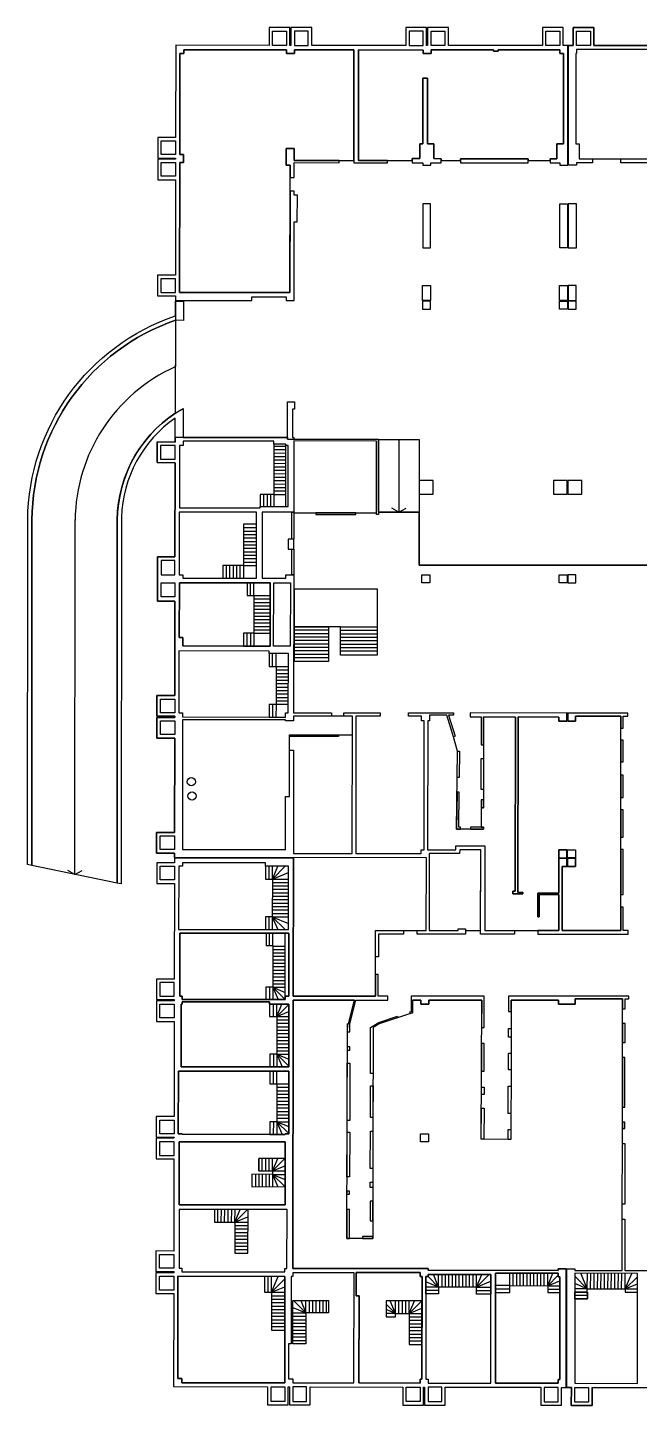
# Model space of a CAD drawing. Header units: millimetres. Extents: x -443 to 11471, y -9910 to 120.
# Drawn here: x -443 to 4000, y -9898 to 118 of the extents above; entities that cross this region are included whole.
import ezdxf

# ---------------------------------------------------------------- set-up
doc = ezdxf.new("R2010")
doc.units = ezdxf.units.MM
for name, color, linetype in [('Elevators', 1, 'Continuous'), ('Entrance', 4, 'Continuous'), ('Floor', 3, 'Continuous'), ('Library', 8, 'Continuous'), ('Meeting rooms', 5, 'Continuous'), ('Offices', 1, 'Continuous'), ('Ramps - Vehicular', 2, 'Continuous'), ('Stairs', 2, 'Continuous'), ('Toilets', 40, 'Continuous'), ('Walls', 6, 'Continuous')]:
    doc.layers.add(name, color=color, linetype=linetype)

msp = doc.modelspace()

# ---------------------------------------------------------------- linework, layer by layer
at = {"layer": 'Elevators'}
msp.add_lwpolyline([(2091, -2888), (1491, -2887), (1490, -3405), (1490, -3405), (1490, -3408), (1650, -3408), (1940, -3408), (2090, -3408)], close=True, dxfattribs=at)
at = {"layer": 'Entrance'}
for points in [[(2105, -2875), (2401, -2875), (2401, -3405), (2105, -3405)], [(1494, -4238), (1742, -4238), (1742, -4489), (1494, -4489)], [(3622, -9124), (3531, -9124), (3531, -9074), (3622, -9074)]]:
    msp.add_lwpolyline(points, close=True, dxfattribs=at)
msp.add_lwpolyline([(2253, -2875), (2253, -3405)], dxfattribs=at)
at = {"layer": 'Floor'}
for points in [[(4357, -12), (3669, -12), (3669, 118), (3518, 118), (3518, -12), (3447, -12), (3447, 118), (3296, 118), (3296, -12), (2613, -12), (2613, 118), (2462, 118), (2462, -12), (2454, -12), (2454, 118), (2303, 118), (2303, -12), (1620, -12), (1620, 118), (1469, 118), (1469, -12), (1461, -12), (1461, 118), (1310, 118), (1310, -12), (633, -10), (632, -680), (502, -680), (502, -830), (632, -830), (632, -838), (502, -838), (502, -988), (632, -988), (631, -1682), (501, -1682), (500, -1832), (630, -1832), (630, -1978), (629, -2685), (687, -2650), (687, -2862), (1444, -2861), (1444, -2874), (2105, -2875), (2105, -3405), (2401, -3405), (2401, -3789), (9533, -3789)], [(9533, -3789), (2401, -3789), (2401, -3405), (2105, -3405), (2105, -2875), (1444, -2874), (1444, -2861), (629, -2862), (629, -2895), (499, -2894), (498, -3044), (628, -3045), (627, -3730), (501, -3730), (501, -4051), (626, -4051), (626, -4738), (496, -4738), (495, -4888), (625, -4888), (625, -4896), (495, -4896), (495, -5046), (625, -5046), (624, -5732), (494, -5732), (494, -5882), (624, -5882), (624, -5953), (495, -5953), (495, -6103), (623, -6103), (622, -6798), (492, -6798), (492, -6948), (622, -6948), (622, -6956), (492, -6956), (492, -7106), (622, -7106), (622, -7798), (491, -7798), (491, -7948), (621, -7948), (620, -7956), (491, -7956), (490, -8106), (620, -8106), (619, -8776), (489, -8775), (489, -8925), (619, -8925), (619, -8934), (489, -8933), (489, -9083), (619, -9084), (617, -9761), (1300, -9763), (1300, -9893), (1450, -9893), (1450, -9763), (1458, -9763), (1458, -9893), (1608, -9894), (1608, -9763), (2282, -9765), (2282, -9895), (2432, -9895), (2432, -9765), (2440, -9765), (2440, -9895), (2590, -9896), (2590, -9765), (3285, -9766), (3284, -9897), (3434, -9897), (3435, -9767), (3506, -9767), (3505, -9898), (3656, -9898), (3656, -9767), (4346, -9769)]]:
    msp.add_lwpolyline(points, dxfattribs=at)
at = {"layer": 'Library'}
msp.add_lwpolyline([(1435, -760), (1493, -760), (1493, -848), (1819, -848), (1925, -848), (1926, -44), (1494, -44), (1494, -70), (1436, -70), (1436, -44), (691, -44), (691, -70), (663, -70), (663, -805), (690, -805), (690, -863), (662, -863), (660, -1807), (674, -1807), (1462, -1807), (1463, -972), (1463, -882), (1435, -882)], close=True, dxfattribs=at)
at = {"layer": 'Meeting rooms'}
msp.add_lwpolyline([(1451, -4431), (1311, -4431), (1311, -4414), (656, -4413), (655, -4863), (683, -4863), (683, -4893), (1430, -4894), (1430, -4864), (1450, -4864)], close=True, dxfattribs=at)
at = {"layer": 'Offices'}
for points in [[(3449, -70), (3422, -70), (3422, -44), (2975, -44), (2975, -54), (2941, -54), (2941, -44), (2487, -44), (2487, -70), (2429, -70), (2429, -45), (1961, -44), (1960, -849), (2170, -849), (2350, -849), (2350, -834), (2406, -834), (2406, -727), (2428, -727), (2428, -249), (2462, -249), (2462, -727), (2506, -727), (2506, -834), (2561, -835), (2561, -849), (2701, -849), (2701, -835), (3192, -835), (3192, -849), (3352, -849), (3352, -835), (3400, -835), (3400, -728), (3448, -728)], [(4491, -70), (4483, -70), (4483, -42), (3543, -42), (3543, -70), (3539, -70), (3538, -728), (3563, -728), (3563, -835), (3660, -835), (3865, -835), (4461, -837), (4462, -729), (4491, -729)], [(1449, -2919), (1433, -2919), (1433, -2909), (1346, -2909), (1346, -2888), (687, -2888), (687, -2920), (659, -2920), (660, -3372), (1246, -3373), (1246, -3363), (1449, -3362)], [(1219, -3405), (658, -3405), (657, -3860), (685, -3860), (685, -3885), (1219, -3885)], [(1319, -3918), (659, -3918), (658, -4315), (684, -4315), (684, -4377), (1319, -4378)], [(3865, -5062), (3865, -4887), (3537, -4887), (3537, -4923), (3479, -4923), (3479, -4865), (3474, -4865), (3474, -4923), (3416, -4923), (3416, -4894), (3119, -4893), (3119, -4897), (3117, -6169), (3153, -6169), (3153, -6179), (3081, -6179), (3081, -6160), (3098, -6160), (3100, -4894), (2867, -4893), (2867, -5096), (2867, -5196), (2867, -5420), (2867, -5496), (2867, -5554), (2852, -5554), (2852, -5694), (2867, -5694), (2867, -5709), (2774, -5709), (2672, -5709), (2679, -5142), (2650, -5037), (2602, -4879), (2476, -4879), (2476, -4922), (2463, -4922), (2462, -5858), (2667, -5859), (2667, -5830), (2877, -5830), (2877, -6445), (3414, -6445), (3414, -6184), (3273, -6184), (3273, -6345), (3263, -6345), (3263, -6174), (3414, -6174), (3415, -5859), (3536, -5859), (3535, -5980), (3440, -5980), (3439, -6445), (3865, -6445), (3865, -5315), (3865, -5220)], [(2848, -5858), (2695, -5858), (2694, -5886), (2474, -5886), (2474, -6445), (2684, -6445), (2684, -6432), (2737, -6432), (2737, -6445), (2847, -6445)], [(1452, -5978), (1285, -5978), (1285, -5953), (682, -5953), (682, -5978), (654, -5978), (653, -6439), (1451, -6439)], [(2453, -5916), (1487, -5915), (1487, -5920), (1486, -6923), (2083, -6923), (2084, -6445), (2287, -6445), (2387, -6445), (2452, -6445)], [(1455, -6464), (663, -6464), (663, -6923), (680, -6923), (680, -6948), (1428, -6948), (1428, -6923), (1455, -6923)], [(1454, -6981), (1314, -6981), (1314, -6964), (680, -6964), (680, -6981), (673, -6981), (673, -7436), (1454, -7436)], [(1454, -7469), (652, -7467), (651, -7924), (679, -7924), (1427, -7929), (1427, -7924), (1454, -7924)], [(1427, -7982), (658, -7982), (658, -8439), (1427, -8440)], [(1441, -8474), (658, -8473), (657, -8901), (677, -8901), (677, -8926), (1426, -8926), (1426, -8902), (1440, -8902)], [(1426, -8960), (649, -8959), (648, -9703), (676, -9703), (676, -9733), (1424, -9733)], [(1928, -8934), (1484, -8934), (1484, -8960), (1471, -8960), (1472, -9450), (1452, -9450), (1452, -9705), (1483, -9705), (1483, -9733), (1927, -9734)], [(2422, -8961), (2409, -8961), (2409, -8932), (1944, -8931), (1944, -9101), (1964, -9101), (1962, -9734), (2407, -9735), (2407, -9707), (2420, -9707)], [(2921, -8946), (2467, -8945), (2467, -8961), (2450, -8961), (2449, -9707), (2465, -9707), (2465, -9735), (2920, -9736)], [(3423, -8963), (3411, -8963), (3411, -8937), (2956, -8936), (2955, -9736), (3410, -9737), (3410, -9709), (3423, -9709)], [(3986, -8938), (3532, -8937), (3531, -9737), (3985, -9738)]]:
    msp.add_lwpolyline(points, close=True, dxfattribs=at)
msp.add_lwpolyline([(3411, -8916), (3411, -8905), (3532, -8905), (3532, -8916), (3875, -8916), (3875, -8544), (3875, -8435), (3876, -7993), (3876, -7884), (3877, -6943), (3534, -6943), (3534, -6981), (3413, -6981), (3413, -6951), (3069, -6951), (3068, -7033), (3068, -7158), (3068, -7220), (3068, -7338), (3068, -7458), (3068, -7576), (3067, -7775), (3067, -7893), (3066, -7964), (2852, -7963), (2855, -6951), (2471, -6951), (2471, -6981), (2413, -6981), (2413, -6951), (2353, -6951), (2353, -7043), (2110, -7124), (2067, -7150), (2065, -7904), (2064, -8175), (2064, -8275), (2064, -8313), (2064, -8413), (2063, -8555), (2063, -8670), (2063, -8685), (1875, -8685), (1879, -7123), (1887, -7123), (1930, -6951), (1486, -6951), (1484, -8902), (2467, -8903), (2467, -8914), (3411, -8916)], dxfattribs=at)
at = {"layer": 'Ramps - Vehicular'}
msp.add_line((-99, -6038), (-98, -3461), dxfattribs=at)
msp.add_lwpolyline([(207, -6101), (-413, -5972), (-412, -3461, -0.317514), (630, -2009), (629, -2685, 0.248568), (208, -3460)], format="xyb", close=True, dxfattribs=at)
for points in [[(-99, -6038), (-151, -6008)], [(-99, -6038), (-47, -6008)]]:
    msp.add_lwpolyline(points, dxfattribs=at)
at = {"layer": 'Stairs'}
for points in [[(1246, -3275), (1246, -3363), (1432, -3362), (1433, -2909), (1346, -2909), (1346, -3275)], [(974, -3792), (974, -3885), (1219, -3885), (1219, -3492), (1124, -3492), (1124, -3792)], [(1151, -3918), (1151, -4010), (1201, -4010), (1200, -4285), (1125, -4285), (1125, -4378), (1318, -4378), (1319, -3918)], [(2096, -4444), (1829, -4443), (1829, -4238), (1742, -4238), (1742, -4489), (1494, -4489), (1494, -3961), (2095, -3961)], [(1311, -4431), (1311, -4526), (1361, -4526), (1361, -4802), (1311, -4802), (1310, -4894), (1430, -4894), (1430, -4864), (1450, -4864), (1451, -4431)], [(1285, -5978), (1285, -6071), (1335, -6071), (1334, -6346), (1284, -6346), (1284, -6439), (1451, -6439), (1452, -5978)], [(1289, -6464), (1289, -6554), (1339, -6554), (1339, -6858), (1288, -6858), (1288, -6948), (1428, -6948), (1428, -6464)], [(1314, -6981), (1314, -7070), (1367, -7070), (1367, -7345), (1317, -7345), (1317, -7436), (1454, -7436), (1454, -6981)], [(1317, -7469), (1317, -7560), (1367, -7560), (1367, -7835), (1317, -7835), (1317, -7929), (1427, -7929), (1427, -7924), (1454, -7924), (1454, -7469)], [(1236, -8102), (1236, -8192), (1336, -8193), (1336, -8218), (1186, -8217), (1186, -8308), (1427, -8307), (1427, -8103)], [(1278, -8960), (1277, -9075), (1329, -9075), (1328, -9351), (1426, -9351), (1426, -8960)], [(2542, -9087), (2450, -9087), (2450, -8961), (2467, -8961), (2467, -8945), (2921, -8946), (2921, -9088), (2817, -9088), (2817, -9038), (2542, -9037)], [(2956, -8936), (2955, -9077), (3058, -9077), (3059, -9027), (3334, -9028), (3334, -9078), (3423, -9078), (3423, -8963), (3411, -8963), (3411, -8937)], [(3532, -8937), (3531, -9124), (3622, -9124), (3621, -9049), (3897, -9049), (3897, -9074), (3985, -9075), (3986, -8938)], [(1577, -9450), (1484, -9450), (1484, -9135), (1742, -9135), (1743, -9225), (1578, -9225)], [(2161, -9137), (2161, -9254), (2229, -9254), (2229, -9229), (2329, -9229), (2329, -9454), (2421, -9454), (2421, -9137)]]:
    msp.add_lwpolyline(points, close=True, dxfattribs=at)
for points in [[(1346, -2924), (1433, -2925)], [(1346, -2949), (1433, -2950)], [(1346, -2974), (1433, -2975)], [(1346, -2999), (1433, -3000)], [(1346, -3024), (1432, -3025)], [(1346, -3049), (1432, -3050)], [(1346, -3074), (1432, -3075)], [(1346, -3099), (1432, -3100)], [(1346, -3124), (1432, -3125)], [(1346, -3149), (1432, -3150)], [(1346, -3174), (1432, -3175)], [(1346, -3199), (1432, -3200)], [(1271, -3275), (1271, -3363)], [(1296, -3275), (1296, -3363)], [(1321, -3275), (1321, -3363)], [(1346, -3224), (1432, -3225)], [(1346, -3249), (1432, -3250)], [(1346, -3275), (1432, -3275)], [(1346, -3275), (1346, -3363)], [(2253, -3405), (2201, -3375)], [(2253, -3405), (2305, -3375)], [(1124, -3517), (1219, -3517)], [(1124, -3542), (1219, -3542)], [(1124, -3567), (1219, -3567)], [(1124, -3592), (1219, -3592)], [(1124, -3617), (1219, -3617)], [(1124, -3642), (1219, -3642)], [(1124, -3667), (1219, -3667)], [(1124, -3692), (1219, -3692)], [(999, -3792), (999, -3885)], [(1024, -3792), (1024, -3885)], [(1049, -3792), (1049, -3885)], [(1074, -3792), (1074, -3885)], [(1099, -3792), (1099, -3885)], [(1124, -3717), (1219, -3717)], [(1124, -3742), (1219, -3742)], [(1124, -3767), (1219, -3767)], [(1124, -3792), (1219, -3792)], [(1124, -3792), (1124, -3885)], [(1176, -4010), (1176, -3918)], [(1201, -4010), (1201, -3918)], [(1201, -4010), (1319, -4010)], [(1201, -4035), (1319, -4035)], [(1201, -4060), (1319, -4060)], [(1201, -4085), (1319, -4085)], [(1201, -4110), (1319, -4110)], [(1201, -4135), (1319, -4135)], [(1201, -4160), (1319, -4160)], [(1201, -4185), (1319, -4185)], [(1150, -4285), (1150, -4378)], [(1175, -4285), (1175, -4378)], [(1200, -4210), (1319, -4210)], [(1200, -4235), (1318, -4235)], [(1200, -4260), (1318, -4260)], [(1200, -4285), (1318, -4285)], [(1200, -4285), (1200, -4378)], [(1742, -4238), (1494, -4238)], [(1742, -4263), (1494, -4263)], [(1742, -4288), (1494, -4288)], [(1829, -4238), (2095, -4238)], [(1829, -4263), (2095, -4263)], [(1829, -4288), (2096, -4288)], [(1742, -4313), (1494, -4313)], [(1742, -4338), (1494, -4338)], [(1742, -4363), (1494, -4363)], [(1742, -4388), (1494, -4388)], [(1829, -4313), (2096, -4313)], [(1829, -4338), (2096, -4338)], [(1829, -4363), (2096, -4363)], [(1830, -4388), (2096, -4388)], [(1336, -4526), (1336, -4431)], [(1361, -4526), (1361, -4431)], [(1742, -4413), (1494, -4413)], [(1742, -4438), (1494, -4438)], [(1742, -4463), (1494, -4463)], [(1830, -4413), (2096, -4413)], [(1361, -4526), (1451, -4526)], [(1361, -4551), (1451, -4551)], [(1361, -4576), (1451, -4576)], [(1361, -4601), (1451, -4601)], [(1361, -4626), (1451, -4626)], [(1361, -4651), (1451, -4651)], [(1361, -4676), (1451, -4676)], [(1361, -4701), (1451, -4701)], [(1336, -4802), (1335, -4894)], [(1361, -4802), (1360, -4894)], [(1361, -4726), (1451, -4726)], [(1361, -4751), (1451, -4751)], [(1361, -4776), (1451, -4776)], [(1361, -4801), (1451, -4801)], [(1310, -6071), (1310, -5978)], [(1335, -6071), (1335, -5978)], [(1335, -6071), (1373, -5978)], [(1335, -6071), (1428, -5978)], [(1335, -6071), (1452, -6023)], [(1335, -6071), (1452, -6071)], [(1335, -6096), (1452, -6096)], [(1334, -6196), (1451, -6196)], [(1335, -6121), (1452, -6121)], [(1335, -6146), (1452, -6146)], [(1335, -6171), (1452, -6171)], [(1334, -6221), (1451, -6221)], [(1334, -6246), (1451, -6246)], [(1334, -6271), (1451, -6271)], [(1334, -6296), (1451, -6296)], [(1309, -6346), (1309, -6439)], [(1334, -6321), (1451, -6321)], [(1334, -6346), (1451, -6346)], [(1334, -6346), (1334, -6439)], [(1334, -6346), (1451, -6395)], [(1334, -6346), (1427, -6439)], [(1334, -6346), (1373, -6439)], [(1314, -6554), (1314, -6464)], [(1339, -6554), (1339, -6464)], [(1339, -6558), (1428, -6558)], [(1339, -6583), (1428, -6583)], [(1339, -6608), (1428, -6608)], [(1339, -6633), (1428, -6633)], [(1339, -6658), (1428, -6658)], [(1339, -6683), (1428, -6683)], [(1339, -6708), (1428, -6708)], [(1339, -6733), (1428, -6733)], [(1339, -6758), (1428, -6758)], [(1339, -6783), (1428, -6783)], [(1339, -6808), (1428, -6808)], [(1314, -6858), (1314, -6948)], [(1339, -6833), (1428, -6833)], [(1339, -6858), (1428, -6858)], [(1339, -6858), (1339, -6948)], [(1339, -6858), (1428, -6895)], [(1339, -6858), (1428, -6948)], [(1339, -6858), (1376, -6948)], [(1342, -7070), (1342, -6981)], [(1367, -7070), (1367, -6981)], [(1367, -7070), (1404, -6981)], [(1367, -7070), (1454, -6983)], [(1367, -7070), (1454, -7034)], [(1367, -7070), (1454, -7070)], [(1367, -7095), (1454, -7095)], [(1367, -7120), (1454, -7120)], [(1367, -7145), (1454, -7145)], [(1367, -7170), (1454, -7170)], [(1367, -7195), (1454, -7195)], [(1367, -7220), (1454, -7220)], [(1367, -7245), (1454, -7245)], [(1367, -7270), (1454, -7270)], [(1367, -7295), (1454, -7295)], [(1342, -7345), (1342, -7436)], [(1367, -7320), (1454, -7320)], [(1367, -7345), (1454, -7345)], [(1367, -7345), (1367, -7436)], [(1367, -7345), (1454, -7381)], [(1367, -7345), (1454, -7432)], [(1367, -7345), (1405, -7436)], [(1342, -7560), (1342, -7469)], [(1367, -7560), (1367, -7469)], [(1367, -7560), (1454, -7560)], [(1367, -7585), (1454, -7585)], [(1367, -7610), (1454, -7610)], [(1367, -7635), (1454, -7635)], [(1367, -7660), (1454, -7660)], [(1367, -7685), (1454, -7685)], [(1367, -7710), (1454, -7710)], [(1367, -7735), (1454, -7735)], [(1367, -7760), (1454, -7760)], [(1367, -7785), (1454, -7785)], [(1367, -7810), (1454, -7810)], [(1342, -7834), (1341, -7928)], [(1367, -7835), (1366, -7928)], [(1367, -7835), (1454, -7835)], [(1367, -7835), (1454, -7871)], [(1367, -7835), (1454, -7922)], [(1367, -7835), (1406, -7928)], [(1236, -8192), (1236, -8102)], [(1261, -8192), (1261, -8102)], [(1286, -8193), (1286, -8103)], [(1311, -8193), (1311, -8103)], [(1336, -8193), (1336, -8103)], [(1336, -8193), (1426, -8103)], [(1336, -8193), (1373, -8103)], [(1336, -8193), (1427, -8155)], [(1336, -8193), (1427, -8193)], [(1186, -8218), (1186, -8308)], [(1211, -8218), (1211, -8308)], [(1236, -8218), (1236, -8308)], [(1261, -8218), (1261, -8308)], [(1286, -8218), (1286, -8308)], [(1311, -8218), (1311, -8308)], [(1336, -8218), (1336, -8308)], [(1336, -8218), (1427, -8218)], [(1336, -8218), (1427, -8255)], [(1336, -8218), (1425, -8307)], [(1336, -8218), (1373, -8308)], [(914, -8474), (913, -8565), (1063, -8565), (1063, -8790), (1157, -8790), (1158, -8474), (914, -8473)], [(938, -8565), (939, -8474)], [(963, -8565), (964, -8474)], [(988, -8565), (989, -8474)], [(1013, -8565), (1014, -8474)], [(1038, -8565), (1039, -8474)], [(1063, -8565), (1064, -8474)], [(1063, -8565), (1101, -8474)], [(1063, -8565), (1155, -8474)], [(1063, -8565), (1157, -8526)], [(1063, -8565), (1157, -8565)], [(1063, -8590), (1157, -8590)], [(1063, -8615), (1157, -8615)], [(1063, -8640), (1157, -8640)], [(1063, -8665), (1157, -8665)], [(1063, -8690), (1157, -8690)], [(1063, -8715), (1157, -8715)], [(1063, -8740), (1157, -8740)], [(1063, -8765), (1157, -8765)], [(1304, -9075), (1304, -8959)], [(1329, -9075), (1329, -8959)], [(1329, -9075), (1376, -8960)], [(1329, -9075), (1426, -8978)], [(2542, -9037), (2450, -8999)], [(2542, -9037), (2466, -8961)], [(2542, -9037), (2504, -8945)], [(2542, -9037), (2542, -8945)], [(2567, -9038), (2567, -8946)], [(2592, -9038), (2592, -8946)], [(2617, -9038), (2617, -8946)], [(2642, -9038), (2642, -8946)], [(2667, -9038), (2667, -8946)], [(2692, -9038), (2692, -8946)], [(2717, -9038), (2717, -8946)], [(2742, -9038), (2742, -8946)], [(2767, -9038), (2767, -8946)], [(2792, -9038), (2792, -8946)], [(2817, -9038), (2817, -8946)], [(2817, -9038), (2909, -8946)], [(2817, -9038), (2855, -8946)], [(2817, -9038), (2921, -8995)], [(3059, -9027), (3059, -8936)], [(3084, -9027), (3084, -8936)], [(3109, -9027), (3109, -8936)], [(3134, -9027), (3134, -8936)], [(3159, -9027), (3159, -8936)], [(3184, -9027), (3184, -8936)], [(3209, -9027), (3209, -8936)], [(3234, -9027), (3234, -8936)], [(3259, -9027), (3259, -8936)], [(3284, -9028), (3284, -8937)], [(3309, -9028), (3309, -8937)], [(3334, -9028), (3334, -8937)], [(3334, -9028), (3371, -8937)], [(3334, -9028), (3411, -8951)], [(3334, -9028), (3423, -8991)], [(3621, -9049), (3532, -8959)], [(3621, -9049), (3532, -9011)], [(3621, -9049), (3575, -8937)], [(3621, -9049), (3622, -8937)], [(3646, -9049), (3647, -8937)], [(3671, -9049), (3672, -8937)], [(3696, -9049), (3697, -8937)], [(3721, -9049), (3722, -8937)], [(3746, -9049), (3747, -8937)], [(3771, -9049), (3772, -8937)], [(3796, -9049), (3797, -8937)], [(3821, -9049), (3822, -8937)], [(3846, -9049), (3847, -8937)], [(3871, -9049), (3872, -8937)], [(3896, -9049), (3897, -8937)], [(3897, -9049), (3944, -8938)], [(3897, -9049), (3986, -8962)], [(3897, -9049), (3985, -9013)], [(1328, -9100), (1426, -9100)], [(1329, -9075), (1426, -9035)], [(1329, -9075), (1426, -9075)], [(2542, -9037), (2450, -9037)], [(2542, -9062), (2450, -9062)], [(2817, -9038), (2921, -9038)], [(2817, -9063), (2921, -9063)], [(3059, -9027), (2956, -9027)], [(3059, -9052), (2956, -9052)], [(3334, -9028), (3423, -9028)], [(3334, -9053), (3423, -9053)], [(3621, -9074), (3531, -9074)], [(3621, -9099), (3531, -9099)], [(3621, -9049), (3532, -9049)], [(3897, -9049), (3985, -9049)], [(1328, -9125), (1426, -9125)], [(1328, -9150), (1426, -9150)], [(1328, -9175), (1426, -9175)], [(1328, -9200), (1426, -9200)], [(1484, -9186), (1578, -9225)], [(1488, -9135), (1578, -9225)], [(1540, -9135), (1578, -9225)], [(1578, -9225), (1578, -9135)], [(1603, -9225), (1603, -9135)], [(1628, -9225), (1628, -9135)], [(1653, -9225), (1653, -9135)], [(1678, -9225), (1678, -9135)], [(1703, -9225), (1703, -9135)], [(1728, -9225), (1728, -9135)], [(2229, -9229), (2161, -9161)], [(2229, -9229), (2161, -9201)], [(2229, -9229), (2191, -9137)], [(2229, -9229), (2229, -9137)], [(2254, -9229), (2254, -9137)], [(2279, -9229), (2279, -9137)], [(2304, -9229), (2304, -9137)], [(2329, -9229), (2329, -9137)], [(2329, -9229), (2421, -9137)], [(2329, -9229), (2367, -9137)], [(2329, -9229), (2421, -9191)], [(1328, -9225), (1425, -9225)], [(1328, -9250), (1425, -9250)], [(1328, -9275), (1425, -9275)], [(1328, -9300), (1425, -9300)], [(1484, -9225), (1578, -9225)], [(1484, -9250), (1578, -9250)], [(1484, -9275), (1578, -9275)], [(1484, -9300), (1577, -9300)], [(2229, -9229), (2161, -9229)], [(2329, -9229), (2421, -9229)], [(2329, -9254), (2421, -9254)], [(2329, -9279), (2421, -9279)], [(2329, -9304), (2421, -9304)], [(1328, -9325), (1425, -9325)], [(1484, -9325), (1577, -9325)], [(1484, -9350), (1577, -9350)], [(1484, -9375), (1577, -9375)], [(1484, -9400), (1577, -9400)], [(2328, -9329), (2421, -9329)], [(2328, -9354), (2421, -9354)], [(2328, -9379), (2421, -9379)], [(2328, -9404), (2421, -9404)], [(1484, -9425), (1577, -9425)], [(2328, -9429), (2421, -9429)]]:
    msp.add_lwpolyline(points, dxfattribs=at)
msp.add_arc((1136, -3473), 1234, 114.2413, 179.5433, dxfattribs=at)
at = {"layer": 'Toilets'}
msp.add_lwpolyline([(683, -4917), (683, -5857), (1429, -5858), (1430, -5472), (1458, -5472), (1459, -5024), (1916, -5024), (1916, -4888), (1488, -4887), (1488, -4922), (1430, -4922), (1430, -4914)], close=True, dxfattribs=at)
for centre in [(746, -5364), (751, -5468)]:
    msp.add_circle(centre, 30, dxfattribs=at)
at = {"layer": 'Walls'}
for points in [[(3480, -12), (3447, -12), (3447, 118), (3296, 118), (3296, -12), (2613, -12), (2613, 118), (2462, 118), (2462, -12), (2454, -12), (2454, 118), (2303, 118), (2303, -12), (1620, -12), (1620, 118), (1469, 118), (1469, -12), (1461, -12), (1461, 118), (1310, 118), (1310, -12), (633, -10), (632, -680), (502, -680), (502, -830), (632, -830), (632, -838), (502, -838), (502, -988), (632, -988), (631, -1682), (501, -1682), (500, -1832), (630, -1832), (630, -1865), (1069, -1866), (1185, -1866), (1185, -1839), (1434, -1839), (1434, -1865), (1492, -1865), (1492, -1294), (1515, -1294), (1516, -1101), (1493, -1101), (1493, -1072), (1463, -1072), (1462, -1807), (674, -1807), (660, -1807), (662, -863), (690, -863), (690, -805), (663, -805), (663, -70), (691, -70), (691, -44), (1436, -44), (1436, -70), (1494, -70), (1494, -44), (1926, -44), (1925, -864), (2170, -864), (2170, -849), (1960, -849), (1961, -44), (2429, -45), (2429, -70), (2487, -70), (2487, -44), (2941, -44), (2941, -54), (2975, -54), (2975, -44), (3422, -44), (3422, -70), (3449, -70), (3448, -728), (3400, -728), (3400, -835), (3352, -835), (3352, -865), (3421, -865), (3421, -883), (3479, -883)], [(1335, 93), (1436, 93), (1436, -12), (1335, -12)], [(1494, -12), (1595, -12), (1595, 93), (1494, 93)], [(2429, 93), (2328, 93), (2328, -12), (2429, -12)], [(2487, 93), (2588, 93), (2588, -12), (2487, -12)], [(3321, 93), (3422, 93), (3422, -12), (3321, -12)], [(3543, 93), (3644, 93), (3644, -12), (3543, -12)], [(2462, -249), (2428, -249), (2428, -727), (2406, -727), (2406, -834), (2350, -834), (2350, -864), (2427, -864), (2427, -882), (2485, -882), (2485, -864), (2561, -865), (2561, -835), (2506, -834), (2506, -727), (2462, -727)], [(527, -705), (632, -705), (632, -805), (527, -805)], [(1493, -760), (1435, -760), (1435, -882), (1463, -882), (1463, -972), (1493, -972), (1493, -863), (1819, -864), (1819, -848), (1493, -848)], [(527, -863), (632, -863), (632, -963), (527, -963)], [(2701, -835), (2701, -865), (3192, -865), (3192, -835)], [(2484, -1162), (2426, -1162), (2426, -1483), (2484, -1483)], [(3421, -1163), (3478, -1163), (3478, -1484), (3421, -1484)], [(3483, -1484), (3542, -1484), (3542, -1163), (3483, -1163)], [(525, -1807), (631, -1807), (631, -1707), (525, -1707)], [(2425, -1757), (2483, -1757), (2483, -1866), (2425, -1866)], [(3420, -1757), (3478, -1757), (3478, -1866), (3420, -1866)], [(3483, -1866), (3541, -1866), (3541, -1757), (3483, -1757)], [(2483, -1871), (2425, -1871), (2425, -1929), (2483, -1929)], [(3420, -1871), (3478, -1871), (3478, -1929), (3420, -1929)], [(3541, -1871), (3483, -1871), (3483, -1929), (3541, -1929)], [(687, -2888), (687, -2920), (659, -2920), (660, -3372), (1246, -3373), (1246, -3363), (1449, -3362), (1449, -2919), (1433, -2919), (1433, -2909), (1346, -2909), (1346, -2888)], [(629, -2920), (523, -2920), (523, -3019), (629, -3019)], [(2501, -3173), (2401, -3173), (2401, -3273), (2501, -3273)], [(3476, -3173), (3376, -3173), (3376, -3273), (3476, -3273)], [(3481, -3273), (3581, -3273), (3581, -3173), (3481, -3173)], [(1219, -3405), (658, -3405), (657, -3860), (685, -3860), (685, -3885), (1219, -3885)], [(1475, -3405), (1490, -3405), (1490, -3600), (1475, -3600)], [(1650, -3408), (1650, -3422), (1940, -3422), (1940, -3408)], [(1490, -3600), (1448, -3600), (1448, -3673), (1490, -3673)], [(1475, -3673), (1490, -3673), (1490, -3860), (1475, -3860)], [(625, -3755), (526, -3755), (526, -3860), (625, -3860)], [(2478, -3918), (2420, -3918), (2420, -3860), (2478, -3860)], [(3417, -3860), (3475, -3860), (3475, -3918), (3417, -3918)], [(3480, -3918), (3538, -3918), (3538, -3860), (3480, -3860)], [(528, -3918), (627, -3918), (627, -4019), (528, -4019)], [(659, -3918), (1319, -3918), (1319, -4378), (684, -4377), (684, -4315), (658, -4315)], [(1344, -3918), (1465, -3918), (1464, -4378), (1343, -4378)], [(1311, -4414), (656, -4413), (655, -4863), (683, -4863), (683, -4893), (1430, -4894), (1430, -4864), (1450, -4864), (1451, -4431), (1311, -4431)], [(625, -4863), (521, -4863), (521, -4763), (625, -4763)], [(2770, -4864), (2770, -4893), (2852, -4893), (2852, -5096), (2867, -5096), (2867, -4893), (3100, -4894), (3098, -6160), (3081, -6160), (3081, -6179), (3153, -6179), (3153, -6169), (3117, -6169), (3119, -4897), (3119, -4893), (3416, -4894), (3416, -4923), (3474, -4923), (3474, -4865)], [(3479, -4865), (3479, -4923), (3537, -4923), (3537, -4887), (3865, -4887), (3865, -4974), (3881, -4974), (3881, -4887), (3916, -4887), (3916, -4865)], [(521, -4921), (625, -4921), (625, -5021), (521, -5021)], [(1459, -5024), (1814, -5024), (1814, -5036), (1459, -5036)], [(3881, -5062), (3865, -5062), (3865, -5220), (3881, -5220)], [(2692, -5332), (2677, -5332), (2679, -5142), (2694, -5142)], [(2852, -5196), (2867, -5196), (2867, -5420), (2852, -5420)], [(3881, -5315), (3865, -5315), (3865, -5479), (3881, -5479)], [(2691, -5440), (2676, -5440), (2672, -5709), (2701, -5709), (2701, -5694), (2688, -5694)], [(2867, -5496), (2852, -5496), (2852, -5554), (2867, -5554)], [(3881, -5569), (3865, -5569), (3865, -5767), (3881, -5767)], [(2774, -5694), (2774, -5709), (2867, -5709), (2867, -5694)], [(623, -5857), (519, -5857), (519, -5757), (623, -5757)], [(3473, -5859), (3415, -5859), (3415, -5917), (3472, -5917)], [(3536, -5859), (3536, -5917), (3477, -5917), (3478, -5859)], [(3881, -5857), (3865, -5857), (3865, -6184), (3881, -6184)], [(3469, -8905), (3411, -8905), (3411, -8916), (2467, -8914), (2467, -8903), (1484, -8902), (1486, -6951), (1930, -6951), (1887, -7123), (1879, -7123), (1878, -7181), (1897, -7181), (1898, -7123), (1940, -6951), (2173, -6952), (2173, -6923), (2103, -6923), (2103, -6766), (2083, -6766), (2083, -6923), (1486, -6923), (1487, -5920), (624, -5920), (624, -5953), (495, -5953), (495, -6103), (623, -6103), (622, -6798), (492, -6798), (492, -6948), (622, -6948), (622, -6956), (492, -6956), (492, -7106), (622, -7106), (622, -7798), (491, -7798), (491, -7948), (621, -7948), (620, -7956), (491, -7956), (490, -8106), (620, -8106), (619, -8776), (489, -8775), (489, -8925), (619, -8925), (619, -8934), (489, -8933), (489, -9083), (619, -9084), (617, -9761), (1300, -9763), (1300, -9893), (1450, -9893), (1450, -9763), (1458, -9763), (1458, -9893), (1608, -9894), (1608, -9763), (2282, -9765), (2282, -9895), (2432, -9895), (2432, -9765), (2440, -9765), (2440, -9895), (2590, -9896), (2590, -9765), (3285, -9766), (3284, -9897), (3434, -9897), (3435, -9767), (3468, -9767)], [(520, -5978), (623, -5978), (623, -6078), (520, -6078)], [(682, -5953), (682, -5978), (654, -5978), (653, -6439), (1451, -6439), (1452, -5978), (1285, -5978), (1285, -5953)], [(3472, -5922), (3414, -5922), (3414, -6174), (3263, -6174), (3263, -6345), (3273, -6345), (3273, -6184), (3414, -6184), (3414, -6445), (3263, -6445), (3263, -6473), (3919, -6473), (3919, -6445), (3881, -6445), (3881, -6275), (3865, -6275), (3865, -6445), (3439, -6445), (3440, -5980), (3472, -5980)], [(3477, -5922), (3477, -5980), (3535, -5980), (3535, -5922)], [(680, -6948), (680, -6923), (663, -6923), (663, -6464), (1455, -6464), (1455, -6923), (1428, -6923), (1428, -6948)], [(2084, -6445), (2287, -6445), (2287, -6473), (2104, -6473), (2104, -6636), (2084, -6636)], [(622, -6823), (517, -6823), (517, -6923), (622, -6923)], [(517, -6981), (622, -6981), (622, -7081), (517, -7081)], [(673, -7436), (673, -6981), (680, -6981), (680, -6964), (1314, -6964), (1314, -6981), (1454, -6981), (1454, -7436)], [(2343, -6923), (2343, -7036), (2331, -7040), (2335, -7049), (2353, -7043), (2353, -6951), (2413, -6951), (2413, -6981), (2471, -6981), (2471, -6951), (2855, -6951), (2854, -7151), (2873, -7151), (2873, -6923)], [(3050, -6923), (3049, -7033), (3068, -7033), (3069, -6951), (3413, -6951), (3413, -6981), (3476, -6981), (3534, -6981), (3534, -6943), (3877, -6943), (3877, -7015), (3896, -7015), (3896, -6943), (3924, -6943), (3924, -6923)], [(2066, -7485), (2047, -7485), (2048, -7150), (2107, -7115), (2244, -7069), (2247, -7078), (2110, -7124), (2067, -7150)], [(3068, -7158), (3068, -7220), (3049, -7220), (3049, -7158)], [(3896, -7121), (3877, -7121), (3877, -7259), (3896, -7259)], [(1897, -7291), (1878, -7291), (1878, -7316), (1897, -7316)], [(2854, -7267), (2854, -7469), (2873, -7469), (2873, -7267)], [(1896, -7826), (1877, -7826), (1878, -7409), (1897, -7409)], [(3049, -7338), (3068, -7338), (3068, -7458), (3049, -7458)], [(3876, -7369), (3876, -7729), (3895, -7729), (3895, -7369)], [(652, -7467), (1454, -7469), (1454, -7924), (1427, -7924), (1427, -7929), (679, -7929), (679, -7924), (651, -7924)], [(2047, -7575), (2066, -7575), (2065, -7804), (2046, -7804)], [(2872, -7585), (2872, -7638), (2853, -7638), (2853, -7585)], [(3067, -7775), (3048, -7775), (3048, -7576), (3068, -7576)], [(2853, -7736), (2872, -7736), (2871, -7963), (2852, -7963)], [(516, -7823), (621, -7823), (621, -7923), (516, -7923)], [(1895, -8235), (1876, -8235), (1877, -7911), (1896, -7911)], [(2046, -7904), (2065, -7904), (2064, -8175), (2045, -8175)], [(3066, -7964), (3048, -7964), (3048, -7893), (3067, -7893)], [(3895, -7839), (3876, -7839), (3876, -7884), (3895, -7884)], [(621, -7981), (515, -7981), (515, -8081), (621, -8081)], [(658, -7982), (1427, -7982), (1427, -8440), (658, -8439)], [(2411, -7924), (2469, -7924), (2469, -7982), (2421, -7982), (2411, -7982)], [(3894, -8435), (3875, -8435), (3876, -7993), (3895, -7993)], [(2064, -8275), (2064, -8313), (2045, -8313), (2045, -8275)], [(1876, -8340), (1876, -8363), (1895, -8363), (1895, -8340)], [(2044, -8555), (2063, -8555), (2064, -8413), (2045, -8413)], [(658, -8473), (657, -8901), (677, -8901), (677, -8926), (1426, -8926), (1426, -8902), (1440, -8902), (1441, -8474)], [(1895, -8473), (1876, -8473), (1875, -8685), (1894, -8685)], [(1989, -8685), (2063, -8685), (2063, -8670), (1989, -8670)], [(619, -8901), (514, -8901), (514, -8800), (619, -8800)], [(514, -8958), (619, -8958), (619, -9060), (514, -9060)], [(649, -8959), (1426, -8960), (1424, -9733), (676, -9733), (676, -9703), (648, -9703)], [(1484, -8934), (1484, -8960), (1471, -8960), (1472, -9450), (1452, -9450), (1452, -9705), (1483, -9705), (1483, -9733), (1927, -9734), (1928, -8934)], [(2407, -9735), (1962, -9734), (1964, -9101), (1944, -9101), (1944, -8931), (2409, -8932), (2409, -8961), (2422, -8961), (2420, -9707), (2407, -9707)], [(2921, -8946), (2467, -8945), (2467, -8961), (2450, -8961), (2449, -9707), (2465, -9707), (2465, -9735), (2920, -9736)], [(3411, -8937), (3411, -8963), (3423, -8963), (3423, -9709), (3410, -9709), (3410, -9737), (2955, -9736), (2956, -8936)], [(3986, -8938), (3532, -8937), (3531, -9737), (3985, -9738)], [(1325, -9763), (1425, -9763), (1425, -9868), (1325, -9868)], [(1483, -9868), (1583, -9868), (1583, -9763), (1483, -9763)], [(2307, -9765), (2407, -9765), (2407, -9870), (2307, -9870)], [(2465, -9870), (2565, -9870), (2565, -9765), (2465, -9765)], [(3410, -9767), (3309, -9767), (3309, -9872), (3410, -9872)], [(3531, -9767), (3630, -9767), (3630, -9873), (3531, -9873)]]:
    msp.add_lwpolyline(points, close=True, dxfattribs=at)
for points in [[(4483, -42), (3543, -42), (3543, -70), (3539, -70), (3538, -728), (3563, -728), (3563, -835), (3660, -835), (3660, -865), (3542, -865), (3542, -883), (3484, -883), (3485, -12), (3518, -12), (3518, 118), (3669, 118), (3669, -12), (4357, -12)], [(4482, -866), (3865, -866), (3865, -835), (4461, -837)], [(4346, -9769), (3656, -9767), (3656, -9898), (3505, -9898), (3506, -9767), (3473, -9767), (3473, -8905), (3532, -8905), (3532, -8916), (3875, -8916), (3875, -8544), (3894, -8544), (3894, -8916), (4129, -8917)]]:
    msp.add_lwpolyline(points, dxfattribs=at)
for points in [[(-413, -5972), (-443, -5966), (-442, -3461, -0.319129), (630, -1978), (630, -1870), (688, -1870), (688, -2010), (630, -2009, 0.317514), (-412, -3461)], [(624, -5915), (624, -5882), (494, -5882), (494, -5732), (624, -5732), (625, -5046), (495, -5046), (495, -4896), (625, -4896), (625, -4888), (495, -4888), (496, -4738), (626, -4738), (626, -4051), (501, -4051), (501, -3730), (627, -3730), (628, -3045), (498, -3044), (499, -2894), (629, -2895), (629, -2721, 0.236289), (238, -3441), (237, -6107), (207, -6101), (208, -3460, -0.26785), (687, -2650), (687, -2862), (1444, -2861), (1444, -2603), (1494, -2603), (1494, -2656), (1486, -2656), (1481, -2656), (1481, -2861), (1490, -2861), (1491, -2874), (2105, -2875), (2105, -3422), (2090, -3422), (2091, -2888), (1491, -2887), (1490, -3405), (1261, -3405), (1261, -3885), (1432, -3885), (1432, -3860), (1490, -3860), (1489, -4864), (1763, -4864), (1763, -4888), (1488, -4887), (1488, -4922), (1430, -4922), (1430, -4914), (683, -4913), (683, -5857), (1429, -5857), (1430, -5472), (1458, -5472), (1458, -5134), (1488, -5134), (1487, -5871), (1487, -5885), (1915, -5885), (1916, -4888), (1853, -4888), (1853, -4864), (2117, -4864), (2117, -4888), (1941, -4888), (1941, -5885), (2416, -5886), (2416, -5858), (2437, -5858), (2437, -4922), (2418, -4922), (2418, -4888), (2322, -4888), (2322, -4864), (2650, -4864), (2650, -4879), (2614, -4879), (2661, -5033), (2650, -5037), (2602, -4879), (2476, -4879), (2476, -4922), (2463, -4922), (2462, -5858), (2667, -5859), (2667, -5830), (2877, -5830), (2877, -6445), (3093, -6445), (3093, -6473), (2847, -6473), (2848, -5858), (2695, -5858), (2694, -5886), (2474, -5886), (2474, -6445), (2684, -6445), (2684, -6432), (2737, -6432), (2737, -6473), (2387, -6473), (2387, -6445), (2452, -6445), (2453, -5916)]]:
    msp.add_lwpolyline(points, format="xyb", close=True, dxfattribs=at)

doc.saveas('drawing.dxf')
